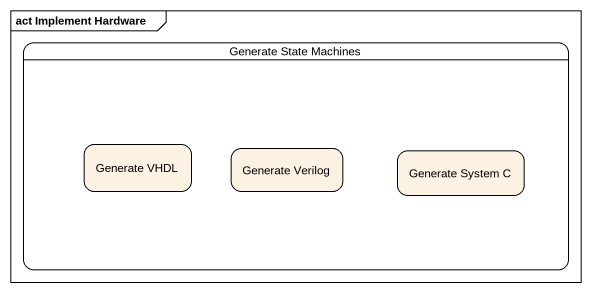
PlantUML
@startuml
mainframe act Implement Hardware
hide empty description
state "Generate State Machines" as Generate_State_Machines {
  state "Generate VHDL" as Generate_VHDL
  state "Generate Verilog" as Generate_Verilog
  state "Generate System C" as Generate_System_C
}
@enduml
